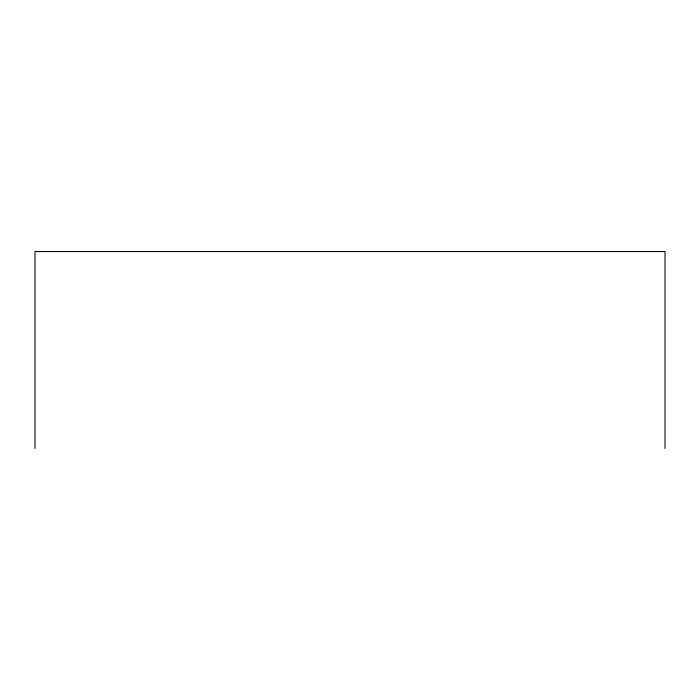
<?xml version="1.0" encoding="UTF-8"?>
<svg xmlns="http://www.w3.org/2000/svg" width="700" height="700" viewBox="0 0 700 700"><rect width="100%" height="100%" fill="white"/><g stroke="black" fill="none" stroke-linecap="round" stroke-linejoin="round"><path stroke-width="1.05" d="M665 448.472L665 251.527L35 251.527L35 448.472"/></g></svg>
